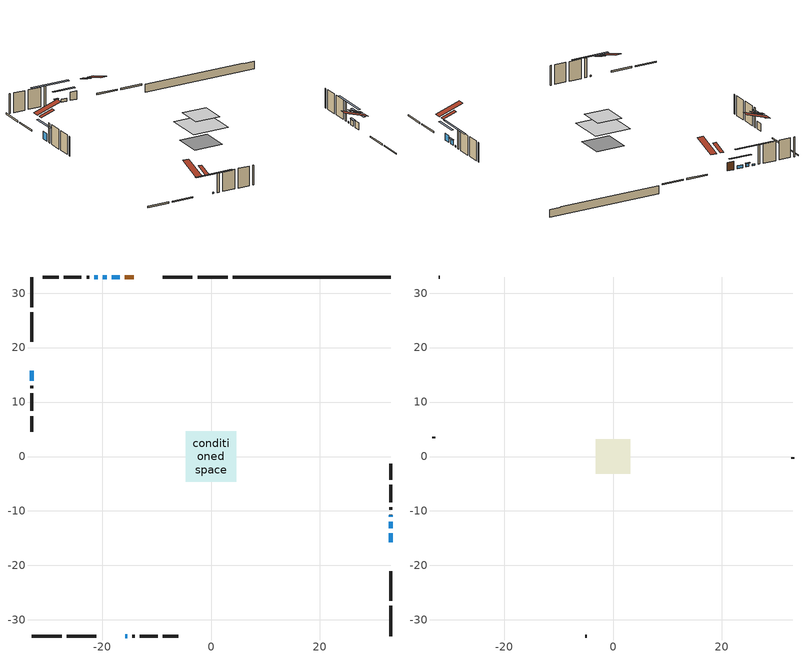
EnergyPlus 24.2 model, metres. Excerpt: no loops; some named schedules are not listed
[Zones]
conditioned space
 floor adiabatic (AdiabaticFloorConstruction): -4.62,-4.62 -4.62,4.62 4.62,4.62 4.62,-4.62 z3.2
 floor foundation (Slab1 construction): -3.66,-3.58 -3.66,3.58 3.66,3.58 3.66,-3.58 z-1.22
 wall outside (RimJoist1 construction): 3.07,32.96 -2.47,32.96 / -32.96,-32.96 -27.41,-32.96 / -32.96,32.96 -32.96,27.41 / 32.96,-32.96 32.96,-27.41 z0.76:1.06
 wall outside (RimJoist2 construction): -3.4,32.96 -8.83,32.96 / -26.48,-32.96 -21.05,-32.96 / -32.96,26.48 -32.96,21.05 / 32.96,-26.48 32.96,-21.05 z0.76:1.06
 wall outside (AdiabaticWallConstruction 1): -14.19,32.96 -15.87,32.96 z0.76:2.79
 wall outside (AdiabaticWallConstruction): 32.96,-15.7 32.96,-14.1 z0.76:2.47; -15.7,-32.96 -15.39,-32.96 / 32.96,-11.05 32.96,-10.74 / -20.83,32.96 -21.45,32.96 z0.76:1.09; -16.79,32.96 -18.22,32.96 z0.76:1.53; -32.96,15.7 -32.96,13.95 z0.76:2.63; 32.96,-13.17 32.96,-11.97 z0.76:2.04; -19.15,32.96 -19.91,32.96 z0.76:1.57
 wall outside (Wall1 construction): -22.37,32.96 -22.85,32.96 / -14.47,-32.96 -13.98,-32.96 / -32.96,13.02 -32.96,12.54 / 32.96,-9.81 32.96,-9.33 z0.76:5.64
 wall outside (Wall2 construction): -23.78,32.96 -27.03,32.96 / -13.06,-32.96 -9.81,-32.96 / -32.96,11.61 -32.96,8.36 / 32.96,-8.4 32.96,-5.15 z0.76:5.64
 wall outside (Wall3 construction): -27.96,32.96 -30.86,32.96 / -8.88,-32.96 -5.98,-32.96 / -32.96,7.43 -32.96,4.54 / 32.96,-4.22 32.96,-1.33 z0.76:5.64
 wall foundation (FoundationWall1 construction): 4,32.96,-1.22 4,32.96,0.76 30.06,32.96,0.76 30.06,32.96,0.62 32.96,32.96,0.62 32.96,32.96,-1.22
 window (WindowConstruction): 32.96,-15.7 32.96,-14.1 z0.76:2.47
 window (WindowConstruction 7): -15.7,-32.96 -15.4,-32.96 z0.76:1.09
 window (WindowConstruction 1): -16.79,32.96 -18.22,32.96 z0.76:1.53
 window (WindowConstruction 2): -32.96,15.7 -32.96,13.95 z0.76:2.63
 window (WindowConstruction 3): 32.96,-13.17 32.96,-11.98 z0.76:2.04
 window (WindowConstruction 4): -19.15,32.96 -19.91,32.96 z0.76:1.57
 window (WindowConstruction 5): 32.96,-11.05 32.96,-10.74 z0.76:1.09
 window (WindowConstruction 6): -20.83,32.96 -21.44,32.96 z0.76:1.09
 door (Door): -14.19,32.96 -15.87,32.96 z0.76:2.79
 ceiling adiabatic (AdiabaticFloorConstruction): 4.62,-4.62 4.62,4.62 -4.62,4.62 -4.62,-4.62 z3.2
 roof outside (Roof2 construction): -13.26,32.96,5.64 -13.26,29.45,6.81 -12.33,29.45,6.81 -12.33,32.96,5.64; -16.63,-32.96,5.64 -16.63,-29.45,6.81 -17.55,-29.45,6.81 -17.55,-32.96,5.64; -32.96,16.63,5.64 -29.45,16.63,6.81 -29.45,17.55,6.81 -32.96,17.55,5.64; 32.96,-16.63,5.64 29.45,-16.63,6.81 29.45,-17.55,6.81 32.96,-17.55,5.64
attic - vented
 floor to conditioned space (Floor1 construction Reversed): -3.2,-3.2 -3.2,3.2 3.2,3.2 3.2,-3.2 z5.64
 wall outside (Wall4 construction): -31.78,32.96 -32.03,32.96 / -5.05,-32.96 -4.81,-32.96 / -32.96,3.61 -32.96,3.37 / 32.96,-0.4 32.96,-0.16 z0.76:5.64
 roof outside (Roof1 construction): -11.4,32.96,5.64 -11.4,26.72,7.71 -9.76,26.72,7.71 -9.76,32.96,5.64; -18.48,-32.96,5.64 -18.48,-26.72,7.71 -20.13,-26.72,7.71 -20.13,-32.96,5.64; -32.96,18.48,5.64 -26.72,18.48,7.71 -26.72,20.13,7.71 -32.96,20.13,5.64; 32.96,-18.48,5.64 26.72,-18.48,7.71 26.72,-20.13,7.71 32.96,-20.13,5.64
shading: 32.96,-11.92 32.96,-17.88 33.37,-17.88 33.37,-11.92 z4.65; -10.72,-32.96 -20.38,-32.96 -20.38,-33.37 -10.72,-33.37 z5.76; -20.4,32.96 -14.62,32.96 -14.62,33.37 -20.4,33.37 z3.7; -32.96,11.77 -32.96,17.88 -33.37,17.88 -33.37,11.77 z4.81; 32.96,-11.77 32.96,-13.38 33.37,-13.38 33.37,-11.77 z2.24; -20.11,32.96 -18.95,32.96 -18.95,33.37 -20.11,33.37 z1.77; 32.96,-6.06 32.96,-15.73 33.37,-15.73 33.37,-6.06 z5.76; -26.12,32.96 -16.16,32.96 -16.16,33.37 -26.12,33.37 z5.76
[Building]
Building 1: Terrain=Suburbs
[Site:Location]
Toronto City Centre_ON: Latitude {deg}=43.63; Longitude {deg}=-79.39; Time Zone {hr}=-5; Elevation {m}=77; Keep Site Location Information=Yes
[Site:GroundTemperature:Shallow]
5.01852, 3.26908, 3.12898, 3.95918, 7.29196, 10.6092, 13.4851, 15.3069, 15.4617, 13.9799, 11.1774, 7.9619
[Site:WaterMainsTemperature]
Calculation Method=Schedule; Temperature Schedule=mains temperature schedule
[Material] Roughness=Rough; Thermal Absorptance=0.9
Name | Thickness {m} | Conductivity {W/m-K} | Density {kg/m3} | Specific Heat {J/kg-K} | Solar Absorptance | Visible Absorptance
asphalt or fiberglass shingles | 0.00635 | 0.162714 | 1121.4 | 1465.45 | 0.4 | 0.4
ceiling loosefill ins | 0.169333 | 0.0480833 | 16.02 | 1046.75 | 0.7 | 0.7
ceiling stud and cavity | 0.1397 | 0.155563 | 65.682 | 1177.47 | 0.7 | 0.7
concrete 4.0 in. | 0.1016 | 1.803125 | 2242.8 | 837.4 | 0.7 | 0.7
concrete 8.0 in. | 0.2032 | 1.803125 | 2242.8 | 837.4 | 0.7 | 0.7
door material | 0.04445 | 0.327969 | 512.64 | 1214.23 | 0.7 | 0.7
exterior vertical ins | 0.031018 | 0.029427 | 32.04 | 1214.23 | 0.7 | 0.7
floor covering | 0.0127 | 0.0433444 | 54.468 | 1339.84 | 0.6 | 0.6
floor rigid ins; wall rigid ins | 0.512978 | 0.029427 | 32.04 | 1214.23 | 0.7 | 0.7
floor stud and cavity | 0.1397 | 1.75129 | 37.0049 | 1207.88 | 0.7 | 0.7
furniture material conditioned space 1 | 0.1524 | 0.115458 | 640.8 | 1214.23 | 0.6 | 0.6
gypsum board | 0.0127 | 0.160291 | 801 | 837.4 | 0.6 | 0.6
gypsum board 1 | 0.0127 | 0.160291 | 801 | 837.4 | 0.7 | 0.7
osb sheathing 0.5 in. | 0.0127 | 0.115458 | 512.64 | 1214.23 | 0.7 | 0.7
osb sheathing 0.75 in. | 0.01905 | 0.115458 | 512.64 | 1214.23 | 0.7 | 0.7
osb sheathing 2.0 in. | 0.0508 | 0.115458 | 512.64 | 1214.23 | 0.7 | 0.7
rim joist rigid ins; roof rigid ins | 0.051816 | 0.029427 | 32.04 | 1214.23 | 0.7 | 0.7
rim joist stud and cavity | 0.0508 | 0.177588 | 50.32683 | 1063.81 | 0.6 | 0.6
rim joist stud and cavity 1 | 0.0508 | 0.278529 | 125.044 | 1163.47 | 0.6 | 0.6
roof stud and cavity | 0.2032 | 0.156414 | 78.34581 | 1123.46 | 0.7 | 0.7
wall stud and cavity | 0.1397 | 0.411097 | 139.0536 | 1170.24 | 0.7 | 0.7
wall stud and cavity 1 | 0.1397 | 0.419798 | 139.0536 | 1170.24 | 0.7 | 0.7
wall stud and cavity 2 | 0.1397 | 0.417588 | 139.0536 | 1170.24 | 0.7 | 0.7
wall stud and cavity 3 | 0.0889 | 6.9971 | 50.32683 | 1063.81 | 0.6 | 0.6
wall stud and cavity 4 | 0.0889 | 0.380278 | 52.3479 | 1209.89 | 0.7 | 0.7
wall stud and cavity 5 | 0.0889 | 0.391764 | 83.0341 | 1211.67 | 0.7 | 0.7
wood siding | 0.0254 | 0.102417 | 544.68 | 1172.36 | 0.4 | 0.4
wood siding 1 | 0.00254 | 0.102417 | 544.68 | 1172.36 | 0.4 | 0.4
wood siding 2; wood siding 3; wood siding 4 | 0.0254 | 0.102417 | 544.68 | 1172.36 | 0.7 | 0.7
[WindowMaterial:SimpleGlazingSystem]
Name | U-Factor {W/m2-K} | Solar Heat Gain Coefficient
WindowMaterial | 2.89408 | 0.69
WindowMaterial 1 | 2.97584 | 0.61
WindowMaterial 2 | 2.887263 | 0.7
WindowMaterial 3 | 2.918492 | 0.67
WindowMaterial 4 | 2.96903 | 0.62
WindowMaterial 5 | 5.75692 | 0.53
[Construction]
AdiabaticFloorConstruction: floor stud and cavity, floor rigid ins, osb sheathing 0.75 in., floor covering
AdiabaticWallConstruction: wood siding 3, wall rigid ins, wall stud and cavity 4, gypsum board
AdiabaticWallConstruction 1: wood siding 4, wall rigid ins, wall stud and cavity 4, gypsum board
Door: door material
Floor1 construction Reversed: gypsum board, ceiling stud and cavity, ceiling loosefill ins
FoundationWall1 construction: concrete 8.0 in., gypsum board 1
furniture construction conditioned space 1: furniture material conditioned space 1
PartitionWallConstruction: gypsum board, wall stud and cavity 5, gypsum board
RimJoist1 construction: wood siding 2, rim joist stud and cavity
RimJoist2 construction: wood siding 2, rim joist rigid ins, osb sheathing 2.0 in., rim joist stud and cavity 1
Roof1 construction: asphalt or fiberglass shingles
Roof2 construction: asphalt or fiberglass shingles, roof rigid ins, osb sheathing 0.75 in., roof stud and cavity, gypsum board
Slab1 construction: concrete 4.0 in.
Wall1 construction: wood siding, osb sheathing 0.5 in., wall stud and cavity, gypsum board
Wall2 construction: wood siding, osb sheathing 0.5 in., wall stud and cavity 1, gypsum board
Wall3 construction: wood siding, osb sheathing 0.5 in., wall stud and cavity 2, gypsum board
Wall4 construction: wood siding 1, wall stud and cavity 3
WindowConstruction: WindowMaterial
WindowConstruction 1: WindowMaterial 1
WindowConstruction 2: WindowMaterial 2
WindowConstruction 3: WindowMaterial 3
WindowConstruction 4: WindowMaterial 4
WindowConstruction 5; WindowConstruction 6; WindowConstruction 7: WindowMaterial 5
[Zone] Multiplier=1; Part of Total Floor Area=Yes
Name | Volume {m3}
attic - vented | 13.8213
conditioned space | 321.9
[Space]
Name | Zone | Volume {m3}
attic - vented 1 | attic - vented | 13.8213
conditioned space 1 | conditioned space | 321.9
[ZoneInfiltration:EffectiveLeakageArea]
infil attic - vented 1: Zone or Space=attic - vented 1; Schedule=Always On Discrete; Effective Air Leakage Area {cm2}=1725.05; Stack Coefficient=0.000483633; Wind Coefficient=1.48586e-05
[ZoneMixing]
whole house fan mix: Zone or Space=attic - vented; Schedule=Always On Continuous; Design Flow Rate Calculation Method=Flow/Zone; Design Flow Rate {m3/s}=0; Source Zone or Space=conditioned space
[SurfaceProperty:ExposedFoundationPerimeter]
Slab1: Exposed Perimeter Calculation Method=TotalExposedPerimeter; Total Exposed Perimeter {m}=28.957
[InternalMass] Zone or ZoneList=conditioned space; Space or SpaceList=conditioned space 1
Name | Construction | Surface Area {m2}
furniture mass conditioned space 1 | furniture construction conditioned space 1 | 55.08
partition wall mass | PartitionWallConstruction | 137.7
[Lights]
interior lighting: Zone or ZoneList or Space or SpaceList=conditioned space 1; Schedule=interior lighting schedule; Design Level Calculation Method=LightingLevel; Lighting Level {W}=343.2; Return Air Fraction=0; Fraction Radiant=0.6; Fraction Visible=0.2; Fraction Replaceable=1
[People]
occupants: Zone or ZoneList or Space or SpaceList=conditioned space 1; Number of People Schedule=occupants schedule; Number of People Calculation Method=People; Number of People=3; Fraction Radiant=0.314171; Sensible Heat Fraction=0.56303; Activity Level Schedule=occupants activity schedule; Carbon Dioxide Generation Rate {m3/s-W}=0; Enable ASHRAE 55 Comfort Warnings=No; Mean Radiant Temperature Calculation Type=EnclosureAveraged
[ElectricEquipment] Zone or ZoneList or Space or SpaceList=conditioned space 1; Design Level Calculation Method=EquipmentLevel
Name | Schedule | Design Level {W} | Fraction Latent | Fraction Radiant | Fraction Lost
clothes dryer | clothes dryer schedule | 140.772 | 0.015 | 0.081 | 0.85
clothes washer | clothes washer schedule | 32.1985 | 0.03 | 0.162 | 0.7
cooking range | cooking range schedule | 215.147 | 0.08 | 0.432 | 0.2
dishwasher | dishwasher schedule | 66.8632 | 0.3 | 0.18 | 0.4
fridge | fridge schedule | 72.9452 | 0 | 0.6 | 0
mech vent house fan | mech vent house fan schedule | 0 | 0 | 0 | 1
mech vent house fan cfis | mech vent house fan cfis schedule | 0 | 0 | 0 | 0
misc plug loads | misc plug loads schedule | 494.7 | 0.045 | 0.513 | 0.1
whole house fan | Always On Discrete | 0 | 0 | 0 | 1
[OtherEquipment] Zone or ZoneList or Space or SpaceList=conditioned space 1; Design Level Calculation Method=EquipmentLevel
Name | Fuel Type | Schedule | Design Level {W} | Fraction Latent | Fraction Radiant | Fraction Lost
clothes dryer 1 | Electricity | clothes dryer schedule | 0 | 0.015 | 0.081 | 0.85
cooking range 1 | Electricity | cooking range schedule | 0 | 0.08 | 0.432 | 0.2
general water use latent | None | general water use schedule | 62.594 | 1 | 0 | 0
general water use sensible | None | general water use schedule | -61.6891 | 0 | 0.6 | 0
mech vent house fan latent load | None | Always On Discrete | 0 | 1 | 0 | 0
mech vent house fan sensible load | None | Always On Discrete | 0 | 0 | 0 | 0
water heater energy adjustment1 | NaturalGas | Always On Discrete | 0.01 | 0 | 0 | 1
[ZoneInfiltration:DesignFlowRate] Zone or ZoneList or Space or SpaceList=conditioned space 1; Schedule=Always On Discrete; Design Flow Rate Calculation Method=Flow/Zone; Design Flow Rate {m3/s}=0
infil flow; natural vent flow; whole house fan flow
[AvailabilityManager:Scheduled]
central ac and furnace airloop Availability Manager: Schedule=Always On Discrete
[Foundation:Kiva]
Foundation Kiva 1: Initial Indoor Air Temperature {C}=18; Wall Height Above Grade {m}=0.760019; Wall Depth Below Slab {m}=0.2032; Custom Block Material Name 1=exterior vertical ins; Custom Block Depth 1 {m}=1.98001; Custom Block X Position 1 {m}=0.2159; Custom Block Z Position 1 {m}=0
[Foundation:Kiva:Settings]
Soil Conductivity {W/m-K}=0.849921; Soil Density {kg/m3}=1842.3; Soil Specific Heat {J/kg-K}=418.7; Ground Solar Absorptivity=0.9; Ground Thermal Absorptivity=0.9; Ground Surface Roughness {m}=0.03; Far-Field Width {m}=40; Deep-Ground Boundary Condition=ZeroFlux; Deep-Ground Depth {m}=40; Minimum Cell Dimension {m}=0.2; Maximum Cell Growth Coefficient=3; Simulation Timestep=Timestep
[Exterior:Lights]
exterior lighting: Schedule=exterior lighting schedule; Design Level {W}=75.6
[EnergyManagementSystem:GlobalVariable]
central_ac_and_furnace_airloop_Fan_RTF
infil_program_Qfan
infil_program_Qinf
natural_vent_program_Qnv
natural_vent_program_Qwhf
[EnergyManagementSystem:Sensor]
Name | Output:Variable or Output:Meter Index Key | Output:Variable or Output:Meter
airflow_gain | infil flow | Infiltration Sensible Heat Gain Energy
airflow_gain_1 | natural vent flow | Infiltration Sensible Heat Gain Energy
airflow_gain_2 | whole house fan flow | Infiltration Sensible Heat Gain Energy
airflow_loss | infil flow | Infiltration Sensible Heat Loss Energy
airflow_loss_1 | natural vent flow | Infiltration Sensible Heat Loss Energy
airflow_loss_2 | whole house fan flow | Infiltration Sensible Heat Loss Energy
clg_load_cond |  | Cooling:EnergyTransfer:Zone:CONDITIONED SPACE
clg_sp_s; clg_sp_s_1 | cooling setpoint | Schedule Value
clothes_dryer_exhaust_0_sch_s | clothes dryer exhaust 0 schedule | Schedule Value
cool_season | cooling season schedule | Schedule Value
htg_load_cond |  | Heating:EnergyTransfer:Zone:CONDITIONED SPACE
htg_sp_s; htg_sp_s_1 | heating setpoint | Schedule Value
ig_ee_conv | clothes dryer | Electric Equipment Convective Heating Energy
ig_ee_conv_2 | cooking range | Electric Equipment Convective Heating Energy
ig_ee_conv_4 | fridge | Electric Equipment Convective Heating Energy
ig_ee_conv_5 | misc plug loads | Electric Equipment Convective Heating Energy
ig_ee_conv_6 | whole house fan | Electric Equipment Convective Heating Energy
ig_ee_rad | clothes dryer | Electric Equipment Radiant Heating Energy
ig_ee_rad_2 | cooking range | Electric Equipment Radiant Heating Energy
ig_ee_rad_4 | fridge | Electric Equipment Radiant Heating Energy
ig_ee_rad_5 | misc plug loads | Electric Equipment Radiant Heating Energy
ig_ee_rad_6 | whole house fan | Electric Equipment Radiant Heating Energy
ig_lgt_conv | interior lighting | Lights Convective Heating Energy
ig_lgt_rad | interior lighting | Lights Radiant Heating Energy
ig_lgt_vis | interior lighting | Lights Visible Radiation Heating Energy
ig_oe_conv | clothes dryer 1 | Other Equipment Convective Heating Energy
ig_oe_conv_1 | cooking range 1 | Other Equipment Convective Heating Energy
ig_oe_conv_2 | general water use latent | Other Equipment Convective Heating Energy
ig_oe_conv_3 | general water use sensible | Other Equipment Convective Heating Energy
ig_oe_conv_4 | water heater energy adjustment1 | Other Equipment Convective Heating Energy
ig_oe_rad | clothes dryer 1 | Other Equipment Radiant Heating Energy
ig_oe_rad_1 | cooking range 1 | Other Equipment Radiant Heating Energy
ig_oe_rad_2 | general water use latent | Other Equipment Radiant Heating Energy
ig_oe_rad_3 | general water use sensible | Other Equipment Radiant Heating Energy
ig_oe_rad_4 | water heater energy adjustment1 | Other Equipment Radiant Heating Energy
ig_ppl_conv | occupants | People Convective Heating Energy
ig_ppl_rad | occupants | People Radiant Heating Energy
im_conv | furniture mass conditioned space 1 | Surface Inside Face Convection Heat Gain Energy
im_conv_1 | partition wall mass | Surface Inside Face Convection Heat Gain Energy
im_ig | furniture mass conditioned space 1 | Surface Inside Face Internal Gains Radiation Heat Gain Energy
im_ig_1 | partition wall mass | Surface Inside Face Internal Gains Radiation Heat Gain Energy
im_lgt | furniture mass conditioned space 1 | Surface Inside Face Lights Radiation Heat Gain Energy
im_lgt_1 | partition wall mass | Surface Inside Face Lights Radiation Heat Gain Energy
im_sol | furniture mass conditioned space 1 | Surface Inside Face Solar Radiation Heat Gain Energy
im_sol_1 | partition wall mass | Surface Inside Face Solar Radiation Heat Gain Energy
im_surf | furniture mass conditioned space 1 | Surface Inside Face Net Surface Thermal Radiation Heat Gain Energy
im_surf_1 | partition wall mass | Surface Inside Face Net Surface Thermal Radiation Heat Gain Energy
mv_conv | mech vent house fan | Electric Equipment Convective Heating Energy
mv_conv_1 | mech vent house fan cfis | Electric Equipment Convective Heating Energy
mv_conv_2 | mech vent house fan latent load | Other Equipment Convective Heating Energy
mv_conv_3 | mech vent house fan sensible load | Other Equipment Convective Heating Energy
mv_rad | mech vent house fan | Electric Equipment Radiant Heating Energy
mv_rad_1 | mech vent house fan cfis | Electric Equipment Radiant Heating Energy
mv_rad_2 | mech vent house fan latent load | Other Equipment Radiant Heating Energy
mv_rad_3 | mech vent house fan sensible load | Other Equipment Radiant Heating Energy
natural_vent_s | natural vent schedule | Schedule Value
out_pb_s |  | Site Outdoor Air Barometric Pressure
out_wt_s |  | Site Outdoor Air Humidity Ratio
site_vw_s |  | Site Wind Speed
ss_back_out | Window1 | Surface Window Shortwave from Zone Back Out Window Heat Transfer Rate
ss_back_out_1 | Window10 | Surface Window Shortwave from Zone Back Out Window Heat Transfer Rate
ss_back_out_2 | Window2 | Surface Window Shortwave from Zone Back Out Window Heat Transfer Rate
ss_back_out_3 | Window4 | Surface Window Shortwave from Zone Back Out Window Heat Transfer Rate
ss_back_out_4 | Window5 | Surface Window Shortwave from Zone Back Out Window Heat Transfer Rate
ss_back_out_5 | Window6 | Surface Window Shortwave from Zone Back Out Window Heat Transfer Rate
ss_back_out_6 | Window7 | Surface Window Shortwave from Zone Back Out Window Heat Transfer Rate
ss_back_out_7 | Window8 | Surface Window Shortwave from Zone Back Out Window Heat Transfer Rate
ss_conv | Door1 | Surface Inside Face Convection Heat Gain Energy
ss_conv_1 | Window1 | Surface Inside Face Convection Heat Gain Energy
ss_conv_2 | Window10 | Surface Inside Face Convection Heat Gain Energy
ss_conv_3 | Window2 | Surface Inside Face Convection Heat Gain Energy
ss_conv_4 | Window4 | Surface Inside Face Convection Heat Gain Energy
ss_conv_5 | Window5 | Surface Inside Face Convection Heat Gain Energy
ss_conv_6 | Window6 | Surface Inside Face Convection Heat Gain Energy
ss_conv_7 | Window7 | Surface Inside Face Convection Heat Gain Energy
ss_conv_8 | Window8 | Surface Inside Face Convection Heat Gain Energy
ss_ig | Door1 | Surface Inside Face Internal Gains Radiation Heat Gain Energy
ss_ig_1 | Window1 | Surface Inside Face Internal Gains Radiation Heat Gain Energy
ss_ig_2 | Window10 | Surface Inside Face Internal Gains Radiation Heat Gain Energy
ss_ig_3 | Window2 | Surface Inside Face Internal Gains Radiation Heat Gain Energy
ss_ig_4 | Window4 | Surface Inside Face Internal Gains Radiation Heat Gain Energy
ss_ig_5 | Window5 | Surface Inside Face Internal Gains Radiation Heat Gain Energy
ss_ig_6 | Window6 | Surface Inside Face Internal Gains Radiation Heat Gain Energy
ss_ig_7 | Window7 | Surface Inside Face Internal Gains Radiation Heat Gain Energy
ss_ig_8 | Window8 | Surface Inside Face Internal Gains Radiation Heat Gain Energy
ss_lgt | Door1 | Surface Inside Face Lights Radiation Heat Gain Energy
ss_sol | Door1 | Surface Inside Face Solar Radiation Heat Gain Energy
ss_surf | Door1 | Surface Inside Face Net Surface Thermal Radiation Heat Gain Energy
ss_surf_1 | Window1 | Surface Inside Face Net Surface Thermal Radiation Heat Gain Energy
ss_surf_2 | Window10 | Surface Inside Face Net Surface Thermal Radiation Heat Gain Energy
ss_surf_3 | Window2 | Surface Inside Face Net Surface Thermal Radiation Heat Gain Energy
ss_surf_4 | Window4 | Surface Inside Face Net Surface Thermal Radiation Heat Gain Energy
ss_surf_5 | Window5 | Surface Inside Face Net Surface Thermal Radiation Heat Gain Energy
ss_surf_6 | Window6 | Surface Inside Face Net Surface Thermal Radiation Heat Gain Energy
ss_surf_7 | Window7 | Surface Inside Face Net Surface Thermal Radiation Heat Gain Energy
ss_surf_8 | Window8 | Surface Inside Face Net Surface Thermal Radiation Heat Gain Energy
ss_trans_in | Window1 | Surface Window Transmitted Solar Radiation Rate
ss_trans_in_1 | Window10 | Surface Window Transmitted Solar Radiation Rate
ss_trans_in_2 | Window2 | Surface Window Transmitted Solar Radiation Rate
ss_trans_in_3 | Window4 | Surface Window Transmitted Solar Radiation Rate
ss_trans_in_4 | Window5 | Surface Window Transmitted Solar Radiation Rate
ss_trans_in_5 | Window6 | Surface Window Transmitted Solar Radiation Rate
ss_trans_in_6 | Window7 | Surface Window Transmitted Solar Radiation Rate
ss_trans_in_7 | Window8 | Surface Window Transmitted Solar Radiation Rate
ss_trans_out | Window1 | Surface Inside Face Initial Transmitted Diffuse Transmitted Out Window Solar Radiation Rate
ss_trans_out_1 | Window10 | Surface Inside Face Initial Transmitted Diffuse Transmitted Out Window Solar Radiation Rate
ss_trans_out_2 | Window2 | Surface Inside Face Initial Transmitted Diffuse Transmitted Out Window Solar Radiation Rate
ss_trans_out_3 | Window4 | Surface Inside Face Initial Transmitted Diffuse Transmitted Out Window Solar Radiation Rate
ss_trans_out_4 | Window5 | Surface Inside Face Initial Transmitted Diffuse Transmitted Out Window Solar Radiation Rate
ss_trans_out_5 | Window6 | Surface Inside Face Initial Transmitted Diffuse Transmitted Out Window Solar Radiation Rate
ss_trans_out_6 | Window7 | Surface Inside Face Initial Transmitted Diffuse Transmitted Out Window Solar Radiation Rate
ss_trans_out_7 | Window8 | Surface Inside Face Initial Transmitted Diffuse Transmitted Out Window Solar Radiation Rate
s_conv | Floor1 | Surface Inside Face Convection Heat Gain Energy
s_conv_1 | FoundationWall1 | Surface Inside Face Convection Heat Gain Energy
s_conv_10 | RimJoist2:270 | Surface Inside Face Convection Heat Gain Energy
s_conv_11 | RimJoist2:90 | Surface Inside Face Convection Heat Gain Energy
s_conv_12 | Roof2:0 | Surface Inside Face Convection Heat Gain Energy
s_conv_13 | Roof2:180 | Surface Inside Face Convection Heat Gain Energy
s_conv_14 | Roof2:270 | Surface Inside Face Convection Heat Gain Energy
s_conv_15 | Roof2:90 | Surface Inside Face Convection Heat Gain Energy
s_conv_16 | Slab1 | Surface Inside Face Convection Heat Gain Energy
s_conv_17 | Wall1:0 | Surface Inside Face Convection Heat Gain Energy
s_conv_18 | Wall1:180 | Surface Inside Face Convection Heat Gain Energy
s_conv_19 | Wall1:270 | Surface Inside Face Convection Heat Gain Energy
s_conv_2 | inferred conditioned ceiling | Surface Inside Face Convection Heat Gain Energy
s_conv_20 | Wall1:90 | Surface Inside Face Convection Heat Gain Energy
s_conv_21 | Wall2:0 | Surface Inside Face Convection Heat Gain Energy
s_conv_22 | Wall2:180 | Surface Inside Face Convection Heat Gain Energy
s_conv_23 | Wall2:270 | Surface Inside Face Convection Heat Gain Energy
s_conv_24 | Wall2:90 | Surface Inside Face Convection Heat Gain Energy
s_conv_25 | Wall3:0 | Surface Inside Face Convection Heat Gain Energy
s_conv_26 | Wall3:180 | Surface Inside Face Convection Heat Gain Energy
s_conv_27 | Wall3:270 | Surface Inside Face Convection Heat Gain Energy
s_conv_28 | Wall3:90 | Surface Inside Face Convection Heat Gain Energy
s_conv_3 | inferred conditioned floor | Surface Inside Face Convection Heat Gain Energy
s_conv_4 | RimJoist1:0 | Surface Inside Face Convection Heat Gain Energy
s_conv_5 | RimJoist1:180 | Surface Inside Face Convection Heat Gain Energy
s_conv_6 | RimJoist1:270 | Surface Inside Face Convection Heat Gain Energy
s_conv_7 | RimJoist1:90 | Surface Inside Face Convection Heat Gain Energy
s_conv_8 | RimJoist2:0 | Surface Inside Face Convection Heat Gain Energy
s_conv_9 | RimJoist2:180 | Surface Inside Face Convection Heat Gain Energy
s_ig | Floor1 | Surface Inside Face Internal Gains Radiation Heat Gain Energy
s_ig_1 | FoundationWall1 | Surface Inside Face Internal Gains Radiation Heat Gain Energy
s_ig_10 | RimJoist2:270 | Surface Inside Face Internal Gains Radiation Heat Gain Energy
s_ig_11 | RimJoist2:90 | Surface Inside Face Internal Gains Radiation Heat Gain Energy
s_ig_12 | Roof2:0 | Surface Inside Face Internal Gains Radiation Heat Gain Energy
s_ig_13 | Roof2:180 | Surface Inside Face Internal Gains Radiation Heat Gain Energy
s_ig_14 | Roof2:270 | Surface Inside Face Internal Gains Radiation Heat Gain Energy
